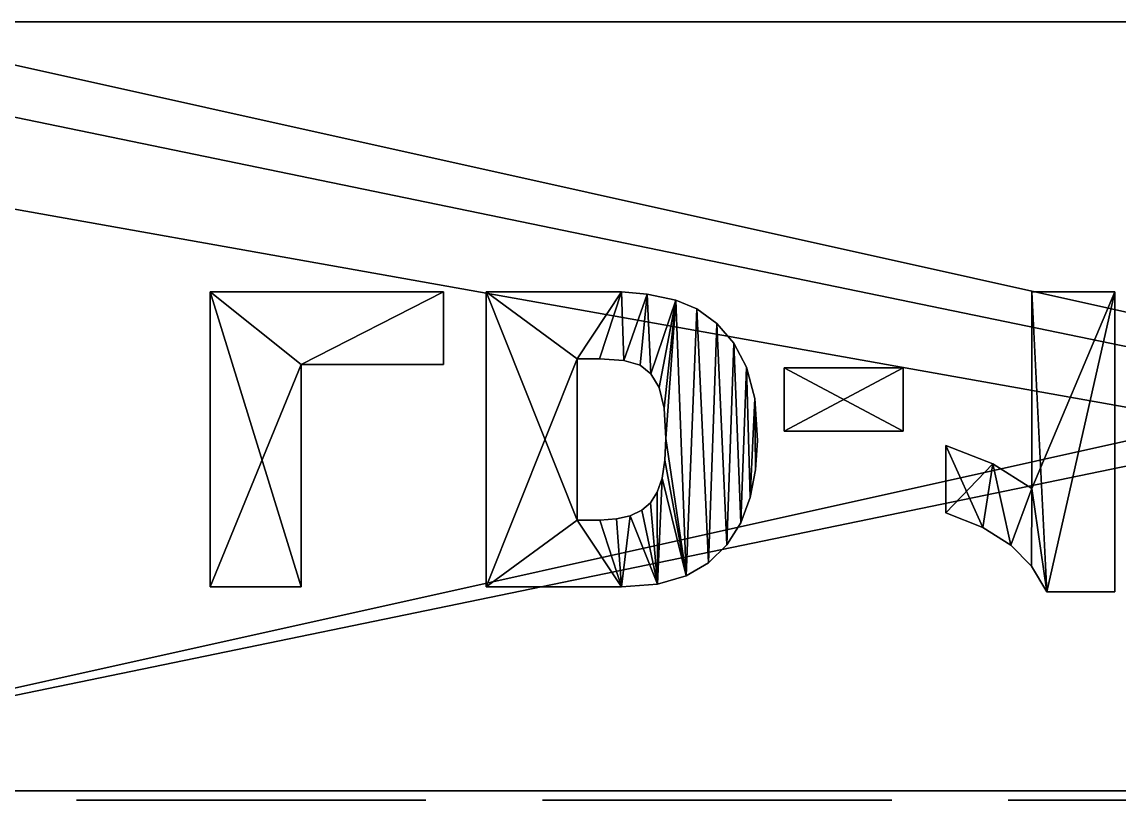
# Model space of a CAD drawing. Extents: x 51.7 to 84.8, y -43.6 to -19.8.
# Drawn here: x 66.885 to 67.827, y -43.578 to -42.91 of the extents above; entities that cross this region are included whole.
import ezdxf

# ---------------------------------------------------------------- set-up
doc = ezdxf.new("R2010")
doc.units = 0
doc.layers.get('0').update_dxf_attribs({"color": 13, "linetype": 'CONTINUOUS'})
doc.layers.add('CARA_SUP', color=34, linetype='CONTINUOUS')
doc.layers.add('CUERPO', color=190, linetype='CONTINUOUS')

# ---------------------------------------------------------------- blocks, each defined once
blk = doc.blocks.new('LD-1088BS')
at = {"layer": 'CUERPO'}
for p, q in [((0.0104, 0.10333), (0.04179, 0.10333)), ((0.0104, 0.00173), (0.0104, 0.10333)), ((0.0104, 0.10333, 0.0064), (0.04179, 0.10333, 0.0064)), ((0.0104, 0.00173, 0.0064), (0.0104, 0.10333, 0.0064)), ((0.0104, 0.10333), (0.0104, 0.10333, 0.0064)), ((0.04179, 0.10333), (0.04179, 0.02675)), ((0.04179, 0.10333, 0.0064), (0.04179, 0.02675, 0.0064)), ((0.04179, 0.10333), (0.04179, 0.10333, 0.0064)), ((0.10548, 0.10333), (0.15212, 0.10333)), ((0.10548, 0.00173), (0.10548, 0.10333)), ((0.10548, 0.10333, 0.0064), (0.15212, 0.10333, 0.0064)), ((0.10548, 0.00173, 0.0064), (0.10548, 0.10333, 0.0064)), ((0.10548, 0.10333), (0.10548, 0.10333, 0.0064)), ((0.15212, 0.10333), (0.16459, 0.1024)), ((0.15212, 0.10333, 0.0064), (0.16459, 0.1024, 0.0064)), ((0.15212, 0.10333), (0.15212, 0.10333, 0.0064)), ((0.16459, 0.1024), (0.1744, 0.09959)), ((0.16459, 0.1024, 0.0064), (0.1744, 0.09959, 0.0064)), ((0.16459, 0.1024), (0.16459, 0.1024, 0.0064)), ((0.2934, 0.09626), (0.29877, 0.10507)), ((0.2934, 0.09626, 0.0064), (0.29877, 0.10507, 0.0064)), ((0.29877, 0.10507), (0.32213, 0.10507)), ((0.29877, 0.10507, 0.0064), (0.32213, 0.10507, 0.0064)), ((0.29877, 0.10507), (0.29877, 0.10507, 0.0064)), ((0.32213, 0.10507), (0.32213, 0.00173)), ((0.32213, 0.10507, 0.0064), (0.32213, 0.00173, 0.0064)), ((0.32213, 0.10507), (0.32213, 0.10507, 0.0064)), ((0.1744, 0.09959), (0.18216, 0.09503)), ((0.1744, 0.09959, 0.0064), (0.18216, 0.09503, 0.0064)), ((0.1744, 0.09959), (0.1744, 0.09959, 0.0064)), ((0.18216, 0.09503), (0.18844, 0.08885)), ((0.18216, 0.09503, 0.0064), (0.18844, 0.08885, 0.0064)), ((0.18216, 0.09503), (0.18216, 0.09503, 0.0064)), ((0.2863, 0.08899), (0.2934, 0.09626)), ((0.2863, 0.08899, 0.0064), (0.2934, 0.09626, 0.0064)), ((0.2934, 0.09626), (0.2934, 0.09626, 0.0064)), ((0.18844, 0.08885), (0.19322, 0.08128)), ((0.18844, 0.08885, 0.0064), (0.19322, 0.08128, 0.0064)), ((0.18844, 0.08885), (0.18844, 0.08885, 0.0064)), ((0.27671, 0.08294), (0.2863, 0.08899)), ((0.27671, 0.08294, 0.0064), (0.2863, 0.08899, 0.0064)), ((0.2863, 0.08899), (0.2863, 0.08899, 0.0064)), ((0.13688, 0.08032), (0.13688, 0.02481)), ((0.14471, 0.08032), (0.13688, 0.08032)), ((0.13688, 0.08032, 0.0064), (0.13688, 0.02481, 0.0064)), ((0.14471, 0.08032, 0.0064), (0.13688, 0.08032, 0.0064)), ((0.13688, 0.08032), (0.13688, 0.08032, 0.0064)), ((0.15037, 0.07995), (0.14471, 0.08032)), ((0.15037, 0.07995, 0.0064), (0.14471, 0.08032, 0.0064)), ((0.14471, 0.08032), (0.14471, 0.08032, 0.0064)), ((0.15517, 0.07883), (0.15037, 0.07995)), ((0.15517, 0.07883, 0.0064), (0.15037, 0.07995, 0.0064)), ((0.15037, 0.07995), (0.15037, 0.07995, 0.0064)), ((0.19322, 0.08128), (0.19648, 0.07256)), ((0.19322, 0.08128, 0.0064), (0.19648, 0.07256, 0.0064)), ((0.19322, 0.08128), (0.19322, 0.08128, 0.0064)), ((0.26391, 0.07783), (0.27671, 0.08294)), ((0.26391, 0.07783, 0.0064), (0.27671, 0.08294, 0.0064)), ((0.27671, 0.08294), (0.27671, 0.08294, 0.0064)), ((0.15911, 0.07697), (0.15517, 0.07883)), ((0.15911, 0.07697, 0.0064), (0.15517, 0.07883, 0.0064)), ((0.15517, 0.07883), (0.15517, 0.07883, 0.0064)), ((0.16217, 0.07436), (0.15911, 0.07697)), ((0.16217, 0.07436, 0.0064), (0.15911, 0.07697, 0.0064)), ((0.15911, 0.07697), (0.15911, 0.07697, 0.0064)), ((0.26391, 0.05468), (0.26391, 0.07783)), ((0.26391, 0.05468, 0.0064), (0.26391, 0.07783, 0.0064)), ((0.26391, 0.07783), (0.26391, 0.07783, 0.0064)), ((0.16448, 0.07075), (0.16217, 0.07436)), ((0.16448, 0.07075, 0.0064), (0.16217, 0.07436, 0.0064)), ((0.16217, 0.07436), (0.16217, 0.07436, 0.0064)), ((0.19648, 0.07256), (0.19835, 0.063)), ((0.19648, 0.07256, 0.0064), (0.19835, 0.063, 0.0064)), ((0.19648, 0.07256), (0.19648, 0.07256, 0.0064)), ((0.16612, 0.06586), (0.16448, 0.07075)), ((0.16612, 0.06586, 0.0064), (0.16448, 0.07075, 0.0064)), ((0.16448, 0.07075), (0.16448, 0.07075, 0.0064)), ((0.29357, 0.06944), (0.28016, 0.06092)), ((0.29357, 0.06944, 0.0064), (0.28016, 0.06092, 0.0064)), ((0.29357, 0.00173), (0.29357, 0.06944)), ((0.29357, 0.00173, 0.0064), (0.29357, 0.06944, 0.0064)), ((0.29357, 0.06944), (0.29357, 0.06944, 0.0064)), ((0.16711, 0.05969), (0.16612, 0.06586)), ((0.16711, 0.05969, 0.0064), (0.16612, 0.06586, 0.0064)), ((0.16612, 0.06586), (0.16612, 0.06586, 0.0064)), ((0.19835, 0.063), (0.19897, 0.05288)), ((0.19835, 0.063, 0.0064), (0.19897, 0.05288, 0.0064)), ((0.19835, 0.063), (0.19835, 0.063, 0.0064)), ((0.28016, 0.06092), (0.26391, 0.05468)), ((0.28016, 0.06092, 0.0064), (0.26391, 0.05468, 0.0064)), ((0.28016, 0.06092), (0.28016, 0.06092, 0.0064)), ((0.16744, 0.05226), (0.16711, 0.05969)), ((0.16744, 0.05226, 0.0064), (0.16711, 0.05969, 0.0064)), ((0.16711, 0.05969), (0.16711, 0.05969, 0.0064)), ((0.26391, 0.05468), (0.26391, 0.05468, 0.0064)), ((0.16685, 0.04175), (0.16744, 0.05226)), ((0.16685, 0.04175, 0.0064), (0.16744, 0.05226, 0.0064)), ((0.16744, 0.05226), (0.16744, 0.05226, 0.0064)), ((0.19897, 0.05288), (0.19805, 0.03842)), ((0.19897, 0.05288, 0.0064), (0.19805, 0.03842, 0.0064)), ((0.19897, 0.05288), (0.19897, 0.05288, 0.0064)), ((0.20819, 0.04969), (0.24922, 0.04969)), ((0.20819, 0.02786), (0.20819, 0.04969)), ((0.20819, 0.04969, 0.0064), (0.24922, 0.04969, 0.0064)), ((0.20819, 0.02786, 0.0064), (0.20819, 0.04969, 0.0064)), ((0.20819, 0.04969), (0.20819, 0.04969, 0.0064)), ((0.24922, 0.04969), (0.24922, 0.02786)), ((0.24922, 0.04969, 0.0064), (0.24922, 0.02786, 0.0064)), ((0.24922, 0.04969), (0.24922, 0.04969, 0.0064)), ((0.16508, 0.03462), (0.16685, 0.04175)), ((0.16508, 0.03462, 0.0064), (0.16685, 0.04175, 0.0064)), ((0.16685, 0.04175), (0.16685, 0.04175, 0.0064)), ((0.19805, 0.03842), (0.19526, 0.02762)), ((0.19805, 0.03842, 0.0064), (0.19526, 0.02762, 0.0064)), ((0.19805, 0.03842), (0.19805, 0.03842, 0.0064)), ((0.16228, 0.02999), (0.16508, 0.03462)), ((0.16228, 0.02999, 0.0064), (0.16508, 0.03462, 0.0064)), ((0.16508, 0.03462), (0.16508, 0.03462, 0.0064)), ((0.04179, 0.02675), (0.09079, 0.02675)), ((0.04179, 0.02675, 0.0064), (0.09079, 0.02675, 0.0064)), ((0.04179, 0.02675), (0.04179, 0.02675, 0.0064)), ((0.09079, 0.02675), (0.09079, 0.00173)), ((0.09079, 0.02675, 0.0064), (0.09079, 0.00173, 0.0064)), ((0.09079, 0.02675), (0.09079, 0.02675, 0.0064)), ((0.15299, 0.02536), (0.15857, 0.02699)), ((0.15299, 0.02536, 0.0064), (0.15857, 0.02699, 0.0064)), ((0.15857, 0.02699), (0.16228, 0.02999)), ((0.15857, 0.02699, 0.0064), (0.16228, 0.02999, 0.0064)), ((0.15857, 0.02699), (0.15857, 0.02699, 0.0064)), ((0.16228, 0.02999), (0.16228, 0.02999, 0.0064)), ((0.19526, 0.02762), (0.19084, 0.01937)), ((0.19526, 0.02762, 0.0064), (0.19084, 0.01937, 0.0064)), ((0.19526, 0.02762), (0.19526, 0.02762, 0.0064)), ((0.24922, 0.02786), (0.20819, 0.02786)), ((0.24922, 0.02786, 0.0064), (0.20819, 0.02786, 0.0064)), ((0.20819, 0.02786), (0.20819, 0.02786, 0.0064)), ((0.24922, 0.02786), (0.24922, 0.02786, 0.0064)), ((0.13688, 0.02481), (0.14457, 0.02481)), ((0.13688, 0.02481, 0.0064), (0.14457, 0.02481, 0.0064)), ((0.13688, 0.02481), (0.13688, 0.02481, 0.0064)), ((0.14457, 0.02481), (0.15299, 0.02536)), ((0.14457, 0.02481, 0.0064), (0.15299, 0.02536, 0.0064)), ((0.14457, 0.02481), (0.14457, 0.02481, 0.0064)), ((0.15299, 0.02536), (0.15299, 0.02536, 0.0064)), ((0.19084, 0.01937), (0.18497, 0.01258)), ((0.19084, 0.01937, 0.0064), (0.18497, 0.01258, 0.0064)), ((0.19084, 0.01937), (0.19084, 0.01937, 0.0064)), ((0.18497, 0.01258), (0.17815, 0.00753)), ((0.18497, 0.01258, 0.0064), (0.17815, 0.00753, 0.0064)), ((0.18497, 0.01258), (0.18497, 0.01258, 0.0064)), ((0.17083, 0.0045), (0.16099, 0.00243)), ((0.17083, 0.0045, 0.0064), (0.16099, 0.00243, 0.0064)), ((0.17815, 0.00753), (0.17083, 0.0045)), ((0.17815, 0.00753, 0.0064), (0.17083, 0.0045, 0.0064)), ((0.17083, 0.0045), (0.17083, 0.0045, 0.0064)), ((0.17815, 0.00753), (0.17815, 0.00753, 0.0064)), ((0.09079, 0.00173), (0.0104, 0.00173)), ((0.09079, 0.00173, 0.0064), (0.0104, 0.00173, 0.0064)), ((0.0104, 0.00173), (0.0104, 0.00173, 0.0064)), ((0.09079, 0.00173), (0.09079, 0.00173, 0.0064)), ((0.15212, 0.00173), (0.10548, 0.00173)), ((0.15212, 0.00173, 0.0064), (0.10548, 0.00173, 0.0064)), ((0.10548, 0.00173), (0.10548, 0.00173, 0.0064)), ((0.16099, 0.00243), (0.15212, 0.00173)), ((0.16099, 0.00243, 0.0064), (0.15212, 0.00173, 0.0064)), ((0.15212, 0.00173), (0.15212, 0.00173, 0.0064)), ((0.16099, 0.00243), (0.16099, 0.00243, 0.0064)), ((0.32213, 0.00173), (0.29357, 0.00173)), ((0.32213, 0.00173, 0.0064), (0.29357, 0.00173, 0.0064)), ((0.29357, 0.00173), (0.29357, 0.00173, 0.0064)), ((0.32213, 0.00173), (0.32213, 0.00173, 0.0064))]:
    blk.add_line(p, q, dxfattribs=at)
mesh = blk.add_polyface(dxfattribs=at)
corners = [(0.04179, 0.10333), (0.0104, 0.00173), (0.0104, 0.10333), (0.04179, 0.02675), (0.09079, 0.00173), (0.09079, 0.02675)]
mesh.append_faces([[corners[k] for k in face] for face in [(0, 1, 2), (4, 3, 5)]], dxfattribs={"vtx0": -1})
mesh.append_faces([[corners[k] for k in face] for face in [(1, 3, 4)]], dxfattribs={"vtx0": -1, "vtx1": -1})
mesh.append_faces([[corners[k] for k in face] for face in [(1, 0, 3)]], dxfattribs={"vtx0": -1, "vtx2": -1})
mesh = blk.add_polyface(dxfattribs=at)
corners = [(0.0104, 0.00173, 0.0064), (0.04179, 0.02675, 0.0064), (0.0104, 0.10333, 0.0064), (0.09079, 0.00173, 0.0064), (0.09079, 0.02675, 0.0064), (0.04179, 0.10333, 0.0064)]
mesh.append_faces([[corners[k] for k in face] for face in [(1, 3, 4)]], dxfattribs={"vtx0": -1})
mesh.append_faces([[corners[k] for k in face] for face in [(0, 1, 2)]], dxfattribs={"vtx0": -1, "vtx1": -1})
mesh.append_faces([[corners[k] for k in face] for face in [(1, 0, 3)]], dxfattribs={"vtx0": -1, "vtx2": -1})
mesh.append_faces([[corners[k] for k in face] for face in [(5, 2, 1)]], dxfattribs={"vtx1": -1})
mesh = blk.add_polyface(dxfattribs=at)
corners = [(0.0104, 0.10333, 0.0064), (0.04179, 0.10333), (0.0104, 0.10333), (0.04179, 0.10333, 0.0064)]
mesh.append_faces([[corners[k] for k in face] for face in [(0, 1, 2), (1, 0, 3)]], dxfattribs={"vtx0": -1})
mesh = blk.add_polyface(dxfattribs=at)
corners = [(0.0104, 0.10333, 0.0064), (0.0104, 0.00173), (0.0104, 0.00173, 0.0064), (0.0104, 0.10333)]
mesh.append_faces([[corners[k] for k in face] for face in [(0, 1, 2), (1, 0, 3)]], dxfattribs={"vtx0": -1})
mesh = blk.add_polyface(dxfattribs=at)
corners = [(0.04179, 0.10333), (0.04179, 0.02675, 0.0064), (0.04179, 0.02675), (0.04179, 0.10333, 0.0064)]
mesh.append_faces([[corners[k] for k in face] for face in [(0, 1, 2), (1, 0, 3)]], dxfattribs={"vtx0": -1})
mesh = blk.add_polyface(dxfattribs=at)
corners = [(0.10548, 0.10333), (0.13688, 0.08032), (0.10548, 0.00173), (0.15212, 0.10333), (0.14471, 0.08032), (0.15037, 0.07995), (0.15517, 0.07883), (0.16459, 0.1024), (0.15911, 0.07697), (0.16217, 0.07436), (0.16448, 0.07075), (0.16612, 0.06586), (0.1744, 0.09959), (0.16711, 0.05969), (0.16744, 0.05226), (0.17083, 0.0045), (0.17815, 0.00753), (0.18216, 0.09503), (0.18497, 0.01258), (0.18844, 0.08885), (0.19084, 0.01937), (0.19322, 0.08128), (0.19526, 0.02762), (0.19648, 0.07256), (0.19805, 0.03842), (0.19835, 0.063), (0.19897, 0.05288), (0.13688, 0.02481), (0.15212, 0.00173), (0.14457, 0.02481), (0.15299, 0.02536), (0.16099, 0.00243), (0.15857, 0.02699), (0.16228, 0.02999), (0.16508, 0.03462), (0.16685, 0.04175)]
mesh.append_faces([[corners[k] for k in face] for face in [(24, 25, 26)]], dxfattribs={"vtx0": -1})
mesh.append_faces([[corners[k] for k in face] for face in [(0, 1, 2), (1, 3, 4), (4, 3, 5), (5, 3, 6), (6, 7, 8), (8, 7, 9), (9, 7, 10), (10, 7, 11), (11, 12, 13), (13, 12, 14), (15, 12, 16), (16, 17, 18), (18, 19, 20), (20, 21, 22), (22, 23, 24), (2, 27, 28), (27, 2, 1), (28, 30, 31), (31, 33, 15)]], dxfattribs={"vtx0": -1, "vtx1": -1})
mesh.append_faces([[corners[k] for k in face] for face in [(14, 12, 15)]], dxfattribs={"vtx0": -1, "vtx1": -1, "vtx2": -1})
mesh.append_faces([[corners[k] for k in face] for face in [(1, 0, 3), (6, 3, 7), (11, 7, 12), (16, 12, 17), (18, 17, 19), (20, 19, 21), (22, 21, 23), (24, 23, 25), (28, 27, 29), (28, 29, 30), (31, 30, 32), (31, 32, 33), (15, 33, 34), (15, 34, 35), (15, 35, 14)]], dxfattribs={"vtx0": -1, "vtx2": -1})
mesh = blk.add_polyface(dxfattribs=at)
corners = [(0.10548, 0.00173, 0.0064), (0.13688, 0.02481, 0.0064), (0.10548, 0.10333, 0.0064), (0.15212, 0.00173, 0.0064), (0.14457, 0.02481, 0.0064), (0.15299, 0.02536, 0.0064), (0.16099, 0.00243, 0.0064), (0.15857, 0.02699, 0.0064), (0.16228, 0.02999, 0.0064), (0.17083, 0.0045, 0.0064), (0.16508, 0.03462, 0.0064), (0.16685, 0.04175, 0.0064), (0.16744, 0.05226, 0.0064), (0.13688, 0.08032, 0.0064), (0.15212, 0.10333, 0.0064), (0.14471, 0.08032, 0.0064), (0.15037, 0.07995, 0.0064), (0.15517, 0.07883, 0.0064), (0.16459, 0.1024, 0.0064), (0.15911, 0.07697, 0.0064), (0.16217, 0.07436, 0.0064), (0.16448, 0.07075, 0.0064), (0.16612, 0.06586, 0.0064), (0.1744, 0.09959, 0.0064), (0.16711, 0.05969, 0.0064), (0.17815, 0.00753, 0.0064), (0.18216, 0.09503, 0.0064), (0.18497, 0.01258, 0.0064), (0.18844, 0.08885, 0.0064), (0.19084, 0.01937, 0.0064), (0.19322, 0.08128, 0.0064), (0.19526, 0.02762, 0.0064), (0.19648, 0.07256, 0.0064), (0.19805, 0.03842, 0.0064), (0.19835, 0.063, 0.0064), (0.19897, 0.05288, 0.0064)]
mesh.append_faces([[corners[k] for k in face] for face in [(34, 33, 35)]], dxfattribs={"vtx0": -1})
mesh.append_faces([[corners[k] for k in face] for face in [(0, 1, 2), (1, 3, 4), (4, 3, 5), (5, 6, 7), (7, 6, 8), (8, 9, 10), (10, 9, 11), (11, 9, 12), (2, 13, 14), (13, 2, 1), (14, 17, 18), (18, 22, 23), (23, 25, 26), (26, 27, 28), (28, 29, 30), (30, 31, 32), (32, 33, 34)]], dxfattribs={"vtx0": -1, "vtx1": -1})
mesh.append_faces([[corners[k] for k in face] for face in [(23, 12, 9)]], dxfattribs={"vtx0": -1, "vtx1": -1, "vtx2": -1})
mesh.append_faces([[corners[k] for k in face] for face in [(1, 0, 3), (5, 3, 6), (8, 6, 9), (14, 13, 15), (14, 15, 16), (14, 16, 17), (18, 17, 19), (18, 19, 20), (18, 20, 21), (18, 21, 22), (23, 22, 24), (23, 24, 12), (23, 9, 25), (26, 25, 27), (28, 27, 29), (30, 29, 31), (32, 31, 33)]], dxfattribs={"vtx0": -1, "vtx2": -1})
mesh = blk.add_polyface(dxfattribs=at)
corners = [(0.10548, 0.10333, 0.0064), (0.15212, 0.10333), (0.10548, 0.10333), (0.15212, 0.10333, 0.0064)]
mesh.append_faces([[corners[k] for k in face] for face in [(0, 1, 2), (1, 0, 3)]], dxfattribs={"vtx0": -1})
mesh = blk.add_polyface(dxfattribs=at)
corners = [(0.10548, 0.10333, 0.0064), (0.10548, 0.00173), (0.10548, 0.00173, 0.0064), (0.10548, 0.10333)]
mesh.append_faces([[corners[k] for k in face] for face in [(0, 1, 2), (1, 0, 3)]], dxfattribs={"vtx0": -1})
mesh = blk.add_polyface(dxfattribs=at)
corners = [(0.15212, 0.10333, 0.0064), (0.16459, 0.1024), (0.15212, 0.10333), (0.16459, 0.1024, 0.0064)]
mesh.append_faces([[corners[k] for k in face] for face in [(0, 1, 2), (1, 0, 3)]], dxfattribs={"vtx0": -1})
mesh = blk.add_polyface(dxfattribs=at)
corners = [(0.16459, 0.1024, 0.0064), (0.1744, 0.09959), (0.16459, 0.1024), (0.1744, 0.09959, 0.0064)]
mesh.append_faces([[corners[k] for k in face] for face in [(0, 1, 2), (1, 0, 3)]], dxfattribs={"vtx0": -1})
mesh = blk.add_polyface(dxfattribs=at)
corners = [(0.27671, 0.08294), (0.26391, 0.05468), (0.26391, 0.07783), (0.28016, 0.06092), (0.2863, 0.08899), (0.29357, 0.06944), (0.2934, 0.09626), (0.29877, 0.10507), (0.29357, 0.00173), (0.32213, 0.00173), (0.32213, 0.10507)]
mesh.append_faces([[corners[k] for k in face] for face in [(0, 1, 2), (9, 7, 10)]], dxfattribs={"vtx0": -1})
mesh.append_faces([[corners[k] for k in face] for face in [(1, 0, 3), (3, 4, 5), (5, 7, 8), (8, 7, 9)]], dxfattribs={"vtx0": -1, "vtx1": -1})
mesh.append_faces([[corners[k] for k in face] for face in [(3, 0, 4), (5, 4, 6), (5, 6, 7)]], dxfattribs={"vtx0": -1, "vtx2": -1})
mesh = blk.add_polyface(dxfattribs=at)
corners = [(0.32213, 0.00173, 0.0064), (0.29357, 0.06944, 0.0064), (0.29357, 0.00173, 0.0064), (0.29877, 0.10507, 0.0064), (0.32213, 0.10507, 0.0064), (0.28016, 0.06092, 0.0064), (0.26391, 0.07783, 0.0064), (0.26391, 0.05468, 0.0064), (0.27671, 0.08294, 0.0064), (0.2863, 0.08899, 0.0064), (0.2934, 0.09626, 0.0064)]
mesh.append_faces([[corners[k] for k in face] for face in [(0, 1, 2), (3, 0, 4), (5, 6, 7)]], dxfattribs={"vtx0": -1})
mesh.append_faces([[corners[k] for k in face] for face in [(6, 5, 8), (8, 5, 9), (9, 1, 10), (10, 1, 3)]], dxfattribs={"vtx0": -1, "vtx1": -1})
mesh.append_faces([[corners[k] for k in face] for face in [(1, 0, 3)]], dxfattribs={"vtx0": -1, "vtx1": -1, "vtx2": -1})
mesh.append_faces([[corners[k] for k in face] for face in [(9, 5, 1)]], dxfattribs={"vtx0": -1, "vtx2": -1})
mesh = blk.add_polyface(dxfattribs=at)
corners = [(0.29877, 0.10507, 0.0064), (0.2934, 0.09626), (0.2934, 0.09626, 0.0064), (0.29877, 0.10507)]
mesh.append_faces([[corners[k] for k in face] for face in [(0, 1, 2), (1, 0, 3)]], dxfattribs={"vtx0": -1})
mesh = blk.add_polyface(dxfattribs=at)
corners = [(0.29877, 0.10507, 0.0064), (0.32213, 0.10507), (0.29877, 0.10507), (0.32213, 0.10507, 0.0064)]
mesh.append_faces([[corners[k] for k in face] for face in [(0, 1, 2), (1, 0, 3)]], dxfattribs={"vtx0": -1})
mesh = blk.add_polyface(dxfattribs=at)
corners = [(0.32213, 0.10507), (0.32213, 0.00173, 0.0064), (0.32213, 0.00173), (0.32213, 0.10507, 0.0064)]
mesh.append_faces([[corners[k] for k in face] for face in [(0, 1, 2), (1, 0, 3)]], dxfattribs={"vtx0": -1})
mesh = blk.add_polyface(dxfattribs=at)
corners = [(0.1744, 0.09959, 0.0064), (0.18216, 0.09503), (0.1744, 0.09959), (0.18216, 0.09503, 0.0064)]
mesh.append_faces([[corners[k] for k in face] for face in [(0, 1, 2), (1, 0, 3)]], dxfattribs={"vtx0": -1})
mesh = blk.add_polyface(dxfattribs=at)
corners = [(0.18216, 0.09503, 0.0064), (0.18844, 0.08885), (0.18216, 0.09503), (0.18844, 0.08885, 0.0064)]
mesh.append_faces([[corners[k] for k in face] for face in [(0, 1, 2), (1, 0, 3)]], dxfattribs={"vtx0": -1})
mesh = blk.add_polyface(dxfattribs=at)
corners = [(0.2934, 0.09626, 0.0064), (0.2863, 0.08899), (0.2863, 0.08899, 0.0064), (0.2934, 0.09626)]
mesh.append_faces([[corners[k] for k in face] for face in [(0, 1, 2), (1, 0, 3)]], dxfattribs={"vtx0": -1})
mesh = blk.add_polyface(dxfattribs=at)
corners = [(0.18844, 0.08885), (0.19322, 0.08128, 0.0064), (0.19322, 0.08128), (0.18844, 0.08885, 0.0064)]
mesh.append_faces([[corners[k] for k in face] for face in [(0, 1, 2), (1, 0, 3)]], dxfattribs={"vtx0": -1})
mesh = blk.add_polyface(dxfattribs=at)
corners = [(0.27671, 0.08294, 0.0064), (0.2863, 0.08899), (0.27671, 0.08294), (0.2863, 0.08899, 0.0064)]
mesh.append_faces([[corners[k] for k in face] for face in [(0, 1, 2), (1, 0, 3)]], dxfattribs={"vtx0": -1})
mesh = blk.add_polyface(dxfattribs=at)
corners = [(0.13688, 0.08032), (0.13688, 0.02481, 0.0064), (0.13688, 0.02481), (0.13688, 0.08032, 0.0064)]
mesh.append_faces([[corners[k] for k in face] for face in [(0, 1, 2), (1, 0, 3)]], dxfattribs={"vtx0": -1})
mesh = blk.add_polyface(dxfattribs=at)
corners = [(0.14471, 0.08032, 0.0064), (0.13688, 0.08032), (0.14471, 0.08032), (0.13688, 0.08032, 0.0064)]
mesh.append_faces([[corners[k] for k in face] for face in [(0, 1, 2), (1, 0, 3)]], dxfattribs={"vtx0": -1})
mesh = blk.add_polyface(dxfattribs=at)
corners = [(0.15037, 0.07995, 0.0064), (0.14471, 0.08032), (0.15037, 0.07995), (0.14471, 0.08032, 0.0064)]
mesh.append_faces([[corners[k] for k in face] for face in [(0, 1, 2), (1, 0, 3)]], dxfattribs={"vtx0": -1})
mesh = blk.add_polyface(dxfattribs=at)
corners = [(0.15517, 0.07883, 0.0064), (0.15037, 0.07995), (0.15517, 0.07883), (0.15037, 0.07995, 0.0064)]
mesh.append_faces([[corners[k] for k in face] for face in [(0, 1, 2), (1, 0, 3)]], dxfattribs={"vtx0": -1})
mesh = blk.add_polyface(dxfattribs=at)
corners = [(0.19322, 0.08128), (0.19648, 0.07256, 0.0064), (0.19648, 0.07256), (0.19322, 0.08128, 0.0064)]
mesh.append_faces([[corners[k] for k in face] for face in [(0, 1, 2), (1, 0, 3)]], dxfattribs={"vtx0": -1})
mesh = blk.add_polyface(dxfattribs=at)
corners = [(0.26391, 0.07783, 0.0064), (0.27671, 0.08294), (0.26391, 0.07783), (0.27671, 0.08294, 0.0064)]
mesh.append_faces([[corners[k] for k in face] for face in [(0, 1, 2), (1, 0, 3)]], dxfattribs={"vtx0": -1})
mesh = blk.add_polyface(dxfattribs=at)
corners = [(0.15911, 0.07697, 0.0064), (0.15517, 0.07883), (0.15911, 0.07697), (0.15517, 0.07883, 0.0064)]
mesh.append_faces([[corners[k] for k in face] for face in [(0, 1, 2), (1, 0, 3)]], dxfattribs={"vtx0": -1})
mesh = blk.add_polyface(dxfattribs=at)
corners = [(0.16217, 0.07436, 0.0064), (0.15911, 0.07697), (0.16217, 0.07436), (0.15911, 0.07697, 0.0064)]
mesh.append_faces([[corners[k] for k in face] for face in [(0, 1, 2), (1, 0, 3)]], dxfattribs={"vtx0": -1})
mesh = blk.add_polyface(dxfattribs=at)
corners = [(0.26391, 0.07783, 0.0064), (0.26391, 0.05468), (0.26391, 0.05468, 0.0064), (0.26391, 0.07783)]
mesh.append_faces([[corners[k] for k in face] for face in [(0, 1, 2), (1, 0, 3)]], dxfattribs={"vtx0": -1})
mesh = blk.add_polyface(dxfattribs=at)
corners = [(0.16217, 0.07436, 0.0064), (0.16448, 0.07075), (0.16448, 0.07075, 0.0064), (0.16217, 0.07436)]
mesh.append_faces([[corners[k] for k in face] for face in [(0, 1, 2), (1, 0, 3)]], dxfattribs={"vtx0": -1})
mesh = blk.add_polyface(dxfattribs=at)
corners = [(0.19648, 0.07256), (0.19835, 0.063, 0.0064), (0.19835, 0.063), (0.19648, 0.07256, 0.0064)]
mesh.append_faces([[corners[k] for k in face] for face in [(0, 1, 2), (1, 0, 3)]], dxfattribs={"vtx0": -1})
mesh = blk.add_polyface(dxfattribs=at)
corners = [(0.16448, 0.07075, 0.0064), (0.16612, 0.06586), (0.16612, 0.06586, 0.0064), (0.16448, 0.07075)]
mesh.append_faces([[corners[k] for k in face] for face in [(0, 1, 2), (1, 0, 3)]], dxfattribs={"vtx0": -1})
mesh = blk.add_polyface(dxfattribs=at)
corners = [(0.29357, 0.06944, 0.0064), (0.28016, 0.06092), (0.29357, 0.06944), (0.28016, 0.06092, 0.0064)]
mesh.append_faces([[corners[k] for k in face] for face in [(0, 1, 2), (1, 0, 3)]], dxfattribs={"vtx0": -1})
mesh = blk.add_polyface(dxfattribs=at)
corners = [(0.29357, 0.06944, 0.0064), (0.29357, 0.00173), (0.29357, 0.00173, 0.0064), (0.29357, 0.06944)]
mesh.append_faces([[corners[k] for k in face] for face in [(0, 1, 2), (1, 0, 3)]], dxfattribs={"vtx0": -1})
mesh = blk.add_polyface(dxfattribs=at)
corners = [(0.16612, 0.06586, 0.0064), (0.16711, 0.05969), (0.16711, 0.05969, 0.0064), (0.16612, 0.06586)]
mesh.append_faces([[corners[k] for k in face] for face in [(0, 1, 2), (1, 0, 3)]], dxfattribs={"vtx0": -1})
mesh = blk.add_polyface(dxfattribs=at)
corners = [(0.19835, 0.063), (0.19897, 0.05288, 0.0064), (0.19897, 0.05288), (0.19835, 0.063, 0.0064)]
mesh.append_faces([[corners[k] for k in face] for face in [(0, 1, 2), (1, 0, 3)]], dxfattribs={"vtx0": -1})
mesh = blk.add_polyface(dxfattribs=at)
corners = [(0.28016, 0.06092, 0.0064), (0.26391, 0.05468), (0.28016, 0.06092), (0.26391, 0.05468, 0.0064)]
mesh.append_faces([[corners[k] for k in face] for face in [(0, 1, 2), (1, 0, 3)]], dxfattribs={"vtx0": -1})
mesh = blk.add_polyface(dxfattribs=at)
corners = [(0.16711, 0.05969, 0.0064), (0.16744, 0.05226), (0.16744, 0.05226, 0.0064), (0.16711, 0.05969)]
mesh.append_faces([[corners[k] for k in face] for face in [(0, 1, 2), (1, 0, 3)]], dxfattribs={"vtx0": -1})
mesh = blk.add_polyface(dxfattribs=at)
corners = [(0.16744, 0.05226, 0.0064), (0.16685, 0.04175), (0.16685, 0.04175, 0.0064), (0.16744, 0.05226)]
mesh.append_faces([[corners[k] for k in face] for face in [(0, 1, 2), (1, 0, 3)]], dxfattribs={"vtx0": -1})
mesh = blk.add_polyface(dxfattribs=at)
corners = [(0.19897, 0.05288), (0.19805, 0.03842, 0.0064), (0.19805, 0.03842), (0.19897, 0.05288, 0.0064)]
mesh.append_faces([[corners[k] for k in face] for face in [(0, 1, 2), (1, 0, 3)]], dxfattribs={"vtx0": -1})
mesh = blk.add_polyface(dxfattribs=at)
corners = [(0.24922, 0.04969), (0.20819, 0.02786), (0.20819, 0.04969), (0.24922, 0.02786)]
mesh.append_faces([[corners[k] for k in face] for face in [(0, 1, 2), (1, 0, 3)]], dxfattribs={"vtx0": -1})
mesh = blk.add_polyface(dxfattribs=at)
corners = [(0.24922, 0.02786, 0.0064), (0.20819, 0.04969, 0.0064), (0.20819, 0.02786, 0.0064), (0.24922, 0.04969, 0.0064)]
mesh.append_faces([[corners[k] for k in face] for face in [(0, 1, 2), (1, 0, 3)]], dxfattribs={"vtx0": -1})
mesh = blk.add_polyface(dxfattribs=at)
corners = [(0.20819, 0.04969, 0.0064), (0.24922, 0.04969), (0.20819, 0.04969), (0.24922, 0.04969, 0.0064)]
mesh.append_faces([[corners[k] for k in face] for face in [(0, 1, 2), (1, 0, 3)]], dxfattribs={"vtx0": -1})
mesh = blk.add_polyface(dxfattribs=at)
corners = [(0.20819, 0.04969, 0.0064), (0.20819, 0.02786), (0.20819, 0.02786, 0.0064), (0.20819, 0.04969)]
mesh.append_faces([[corners[k] for k in face] for face in [(0, 1, 2), (1, 0, 3)]], dxfattribs={"vtx0": -1})
mesh = blk.add_polyface(dxfattribs=at)
corners = [(0.24922, 0.04969), (0.24922, 0.02786, 0.0064), (0.24922, 0.02786), (0.24922, 0.04969, 0.0064)]
mesh.append_faces([[corners[k] for k in face] for face in [(0, 1, 2), (1, 0, 3)]], dxfattribs={"vtx0": -1})
mesh = blk.add_polyface(dxfattribs=at)
corners = [(0.16685, 0.04175, 0.0064), (0.16508, 0.03462), (0.16508, 0.03462, 0.0064), (0.16685, 0.04175)]
mesh.append_faces([[corners[k] for k in face] for face in [(0, 1, 2), (1, 0, 3)]], dxfattribs={"vtx0": -1})
mesh = blk.add_polyface(dxfattribs=at)
corners = [(0.19805, 0.03842), (0.19526, 0.02762, 0.0064), (0.19526, 0.02762), (0.19805, 0.03842, 0.0064)]
mesh.append_faces([[corners[k] for k in face] for face in [(0, 1, 2), (1, 0, 3)]], dxfattribs={"vtx0": -1})
mesh = blk.add_polyface(dxfattribs=at)
corners = [(0.16508, 0.03462, 0.0064), (0.16228, 0.02999), (0.16228, 0.02999, 0.0064), (0.16508, 0.03462)]
mesh.append_faces([[corners[k] for k in face] for face in [(0, 1, 2), (1, 0, 3)]], dxfattribs={"vtx0": -1})
mesh = blk.add_polyface(dxfattribs=at)
corners = [(0.04179, 0.02675, 0.0064), (0.09079, 0.02675), (0.04179, 0.02675), (0.09079, 0.02675, 0.0064)]
mesh.append_faces([[corners[k] for k in face] for face in [(0, 1, 2), (1, 0, 3)]], dxfattribs={"vtx0": -1})
mesh = blk.add_polyface(dxfattribs=at)
corners = [(0.09079, 0.02675), (0.09079, 0.00173, 0.0064), (0.09079, 0.00173), (0.09079, 0.02675, 0.0064)]
mesh.append_faces([[corners[k] for k in face] for face in [(0, 1, 2), (1, 0, 3)]], dxfattribs={"vtx0": -1})
mesh = blk.add_polyface(dxfattribs=at)
corners = [(0.15299, 0.02536, 0.0064), (0.15857, 0.02699), (0.15299, 0.02536), (0.15857, 0.02699, 0.0064)]
mesh.append_faces([[corners[k] for k in face] for face in [(0, 1, 2), (1, 0, 3)]], dxfattribs={"vtx0": -1})
mesh = blk.add_polyface(dxfattribs=at)
corners = [(0.15857, 0.02699, 0.0064), (0.16228, 0.02999), (0.15857, 0.02699), (0.16228, 0.02999, 0.0064)]
mesh.append_faces([[corners[k] for k in face] for face in [(0, 1, 2), (1, 0, 3)]], dxfattribs={"vtx0": -1})
mesh = blk.add_polyface(dxfattribs=at)
corners = [(0.19526, 0.02762), (0.19084, 0.01937, 0.0064), (0.19084, 0.01937), (0.19526, 0.02762, 0.0064)]
mesh.append_faces([[corners[k] for k in face] for face in [(0, 1, 2), (1, 0, 3)]], dxfattribs={"vtx0": -1})
mesh = blk.add_polyface(dxfattribs=at)
corners = [(0.24922, 0.02786, 0.0064), (0.20819, 0.02786), (0.24922, 0.02786), (0.20819, 0.02786, 0.0064)]
mesh.append_faces([[corners[k] for k in face] for face in [(0, 1, 2), (1, 0, 3)]], dxfattribs={"vtx0": -1})
mesh = blk.add_polyface(dxfattribs=at)
corners = [(0.13688, 0.02481, 0.0064), (0.14457, 0.02481), (0.13688, 0.02481), (0.14457, 0.02481, 0.0064)]
mesh.append_faces([[corners[k] for k in face] for face in [(0, 1, 2), (1, 0, 3)]], dxfattribs={"vtx0": -1})
mesh = blk.add_polyface(dxfattribs=at)
corners = [(0.14457, 0.02481, 0.0064), (0.15299, 0.02536), (0.14457, 0.02481), (0.15299, 0.02536, 0.0064)]
mesh.append_faces([[corners[k] for k in face] for face in [(0, 1, 2), (1, 0, 3)]], dxfattribs={"vtx0": -1})
mesh = blk.add_polyface(dxfattribs=at)
corners = [(0.19084, 0.01937), (0.18497, 0.01258, 0.0064), (0.18497, 0.01258), (0.19084, 0.01937, 0.0064)]
mesh.append_faces([[corners[k] for k in face] for face in [(0, 1, 2), (1, 0, 3)]], dxfattribs={"vtx0": -1})
mesh = blk.add_polyface(dxfattribs=at)
corners = [(0.18497, 0.01258, 0.0064), (0.17815, 0.00753), (0.18497, 0.01258), (0.17815, 0.00753, 0.0064)]
mesh.append_faces([[corners[k] for k in face] for face in [(0, 1, 2), (1, 0, 3)]], dxfattribs={"vtx0": -1})
mesh = blk.add_polyface(dxfattribs=at)
corners = [(0.17083, 0.0045, 0.0064), (0.16099, 0.00243), (0.17083, 0.0045), (0.16099, 0.00243, 0.0064)]
mesh.append_faces([[corners[k] for k in face] for face in [(0, 1, 2), (1, 0, 3)]], dxfattribs={"vtx0": -1})
mesh = blk.add_polyface(dxfattribs=at)
corners = [(0.17815, 0.00753, 0.0064), (0.17083, 0.0045), (0.17815, 0.00753), (0.17083, 0.0045, 0.0064)]
mesh.append_faces([[corners[k] for k in face] for face in [(0, 1, 2), (1, 0, 3)]], dxfattribs={"vtx0": -1})
mesh = blk.add_polyface(dxfattribs=at)
corners = [(0.09079, 0.00173, 0.0064), (0.0104, 0.00173), (0.09079, 0.00173), (0.0104, 0.00173, 0.0064)]
mesh.append_faces([[corners[k] for k in face] for face in [(0, 1, 2), (1, 0, 3)]], dxfattribs={"vtx0": -1})
mesh = blk.add_polyface(dxfattribs=at)
corners = [(0.15212, 0.00173, 0.0064), (0.10548, 0.00173), (0.15212, 0.00173), (0.10548, 0.00173, 0.0064)]
mesh.append_faces([[corners[k] for k in face] for face in [(0, 1, 2), (1, 0, 3)]], dxfattribs={"vtx0": -1})
mesh = blk.add_polyface(dxfattribs=at)
corners = [(0.16099, 0.00243, 0.0064), (0.15212, 0.00173), (0.16099, 0.00243), (0.15212, 0.00173, 0.0064)]
mesh.append_faces([[corners[k] for k in face] for face in [(0, 1, 2), (1, 0, 3)]], dxfattribs={"vtx0": -1})
mesh = blk.add_polyface(dxfattribs=at)
corners = [(0.32213, 0.00173, 0.0064), (0.29357, 0.00173), (0.32213, 0.00173), (0.29357, 0.00173, 0.0064)]
mesh.append_faces([[corners[k] for k in face] for face in [(0, 1, 2), (1, 0, 3)]], dxfattribs={"vtx0": -1})
blk = doc.blocks.new('AGRUPAR_5')
at = {"layer": 'CARA_SUP', "color": 1}
blk.add_circle((0.15, 0.15), 0.15, dxfattribs=at)
at = {"layer": 'CARA_SUP'}
mesh = blk.add_polyface(dxfattribs=at)
corners = [(0.00511, 0.18882), (0.00511, 0.11118), (0, 0.15), (0.0201, 0.225), (0.0201, 0.075), (0.04393, 0.04393), (0.04393, 0.25607), (0.075, 0.0201), (0.075, 0.2799), (0.11118, 0.00511), (0.11118, 0.29489), (0.15, 0), (0.15, 0.3), (0.18882, 0.00511), (0.18882, 0.29489), (0.225, 0.0201), (0.225, 0.2799), (0.25607, 0.04393), (0.25607, 0.25607), (0.2799, 0.225), (0.2799, 0.075), (0.29489, 0.11118), (0.29489, 0.18882), (0.3, 0.15)]
mesh.append_faces([[corners[k] for k in face] for face in [(0, 1, 2), (21, 22, 23)]], dxfattribs={"vtx0": -1})
mesh.append_faces([[corners[k] for k in face] for face in [(1, 3, 4), (4, 3, 5), (5, 6, 7), (7, 8, 9), (9, 10, 11), (11, 12, 13), (13, 14, 15), (15, 16, 17), (17, 19, 20), (20, 19, 21)]], dxfattribs={"vtx0": -1, "vtx1": -1})
mesh.append_faces([[corners[k] for k in face] for face in [(1, 0, 3), (5, 3, 6), (7, 6, 8), (9, 8, 10), (11, 10, 12), (13, 12, 14), (15, 14, 16), (17, 16, 18), (17, 18, 19), (21, 19, 22)]], dxfattribs={"vtx0": -1, "vtx2": -1})
blk = doc.blocks.new('AGRUPAR_6')
at = {"layer": 'CARA_SUP'}
for p in [(0.4, 2.8), (0.8, 2.8), (1.2, 2.8), (0.4, 2.4), (0.8, 2.4), (1.2, 2.4), (0.4, 2), (0.8, 2), (1.2, 2), (0.4, 1.6), (0.8, 1.6), (1.2, 1.6), (0.4, 1.2), (0.8, 1.2), (1.2, 1.2), (0.4, 0.8), (0.8, 0.8), (1.2, 0.8), (0.4, 0.4), (0.8, 0.4), (1.2, 0.4), (0.4, 0), (0.8, 0), (1.2, 0)]:
    blk.add_blockref('AGRUPAR_5', p, dxfattribs=at)
blk = doc.blocks.new('COMPONENT_2__2')
at = {"layer": 'CUERPO', "color": 7}
for p, q in [((1.6, 1.59999, 0.8), (-1.6, 1.59999, 0.8)), ((1.37, 1.59999, 0.14), (-1.37, 1.59999, 0.14)), ((-1.6, -1.59999, 0.8), (1.6, -1.59999, 0.8)), ((-1.37, -1.59999, 0.14), (-0.02, -1.59999, 0.14))]:
    blk.add_line(p, q, dxfattribs=at)
at = {"layer": 'CARA_SUP'}
blk.add_blockref('AGRUPAR_6', (-1.55, -1.55, 0.808), dxfattribs=at)
at = {"layer": 'CUERPO', "color": 178, "extrusion": (0, -1, 0), "xscale": 2.491210128275042, "yscale": 2.491210128275042, "zscale": 2.491210128275042}
blk.add_blockref('LD-1088BS', (-1.06106, 0.36751, 1.59999), dxfattribs=at)
at = {"layer": 'CUERPO', "color": 178}
mesh = blk.add_polyface(dxfattribs=at)
corners = [(1.6, -1.59999, 0.8), (-1.6, 1.59999, 0.8), (-1.6, -1.59999, 0.8), (1.6, 1.59999, 0.8)]
mesh.append_faces([[corners[k] for k in face] for face in [(0, 1, 2), (1, 0, 3)]], dxfattribs={"vtx0": -1, "color": 178})
at = {"layer": 'CUERPO', "color": 7}
mesh = blk.add_polyface(dxfattribs=at)
corners = [(-1.6, 1.59999, 0.8), (-1.37, 1.59999, 0.14), (-1.6, 1.59999, 0.14), (1.37, 1.59999, 0.14), (1.6, 1.59999, 0.14), (1.6, 1.59999, 0.8)]
mesh.append_faces([[corners[k] for k in face] for face in [(0, 1, 2), (4, 0, 5)]], dxfattribs={"vtx0": -1, "color": 7})
mesh.append_faces([[corners[k] for k in face] for face in [(1, 0, 3), (3, 0, 4)]], dxfattribs={"vtx0": -1, "vtx1": -1, "color": 7})
mesh = blk.add_polyface(dxfattribs=at)
corners = [(-1.37, 1.59999, 0.14), (-1.6, 1.36999, 0.14), (-1.6, 1.59999, 0.14), (-1.6, -1.36999, 0.14), (-1.6, -1.59999, 0.14), (-1.37, -1.59999, 0.14), (1.37, 1.59999, 0.14), (-0.02, -1.59999, 0.14), (0.02, -1.59999, 0.14), (1.37, -1.59999, 0.14), (1.6, 1.59999, 0.14), (1.6, -1.59999, 0.14), (1.6, 1.36999, 0.14), (1.6, -1.36999, 0.14), (1.6, -1.39999, 0.14)]
mesh.append_faces([[corners[k] for k in face] for face in [(0, 1, 2), (11, 13, 14)]], dxfattribs={"vtx0": -1, "color": 7})
mesh.append_faces([[corners[k] for k in face] for face in [(1, 0, 3), (3, 0, 4), (4, 0, 5), (5, 6, 7), (7, 6, 8), (8, 6, 9), (9, 10, 11)]], dxfattribs={"vtx0": -1, "vtx1": -1, "color": 7})
mesh.append_faces([[corners[k] for k in face] for face in [(5, 0, 6), (9, 6, 10), (11, 10, 12), (11, 12, 13)]], dxfattribs={"vtx0": -1, "vtx2": -1, "color": 7})
mesh = blk.add_polyface(dxfattribs=at)
corners = [(1.6, -1.59999, 0.8), (1.37, -1.59999, 0.14), (1.6, -1.59999, 0.14), (0.02, -1.59999, 0.14), (-0.02, -1.59999, 0.14), (-1.37, -1.59999, 0.14), (-1.6, -1.59999, 0.14), (-1.6, -1.59999, 0.23), (-1.6, -1.59999, 0.8)]
mesh.append_faces([[corners[k] for k in face] for face in [(0, 1, 2), (7, 0, 8)]], dxfattribs={"vtx0": -1, "color": 7})
mesh.append_faces([[corners[k] for k in face] for face in [(1, 0, 3), (3, 0, 4), (4, 0, 5), (5, 0, 6), (6, 0, 7)]], dxfattribs={"vtx0": -1, "vtx1": -1, "color": 7})

msp = doc.modelspace()

# ---------------------------------------------------------------- block references
at = {"extrusion": (0, -1, 8.00521e-15)}
msp.add_blockref('COMPONENT_2__2', (68.08218, 42.22481, 42.76952), dxfattribs=at)

doc.saveas('drawing.dxf')
